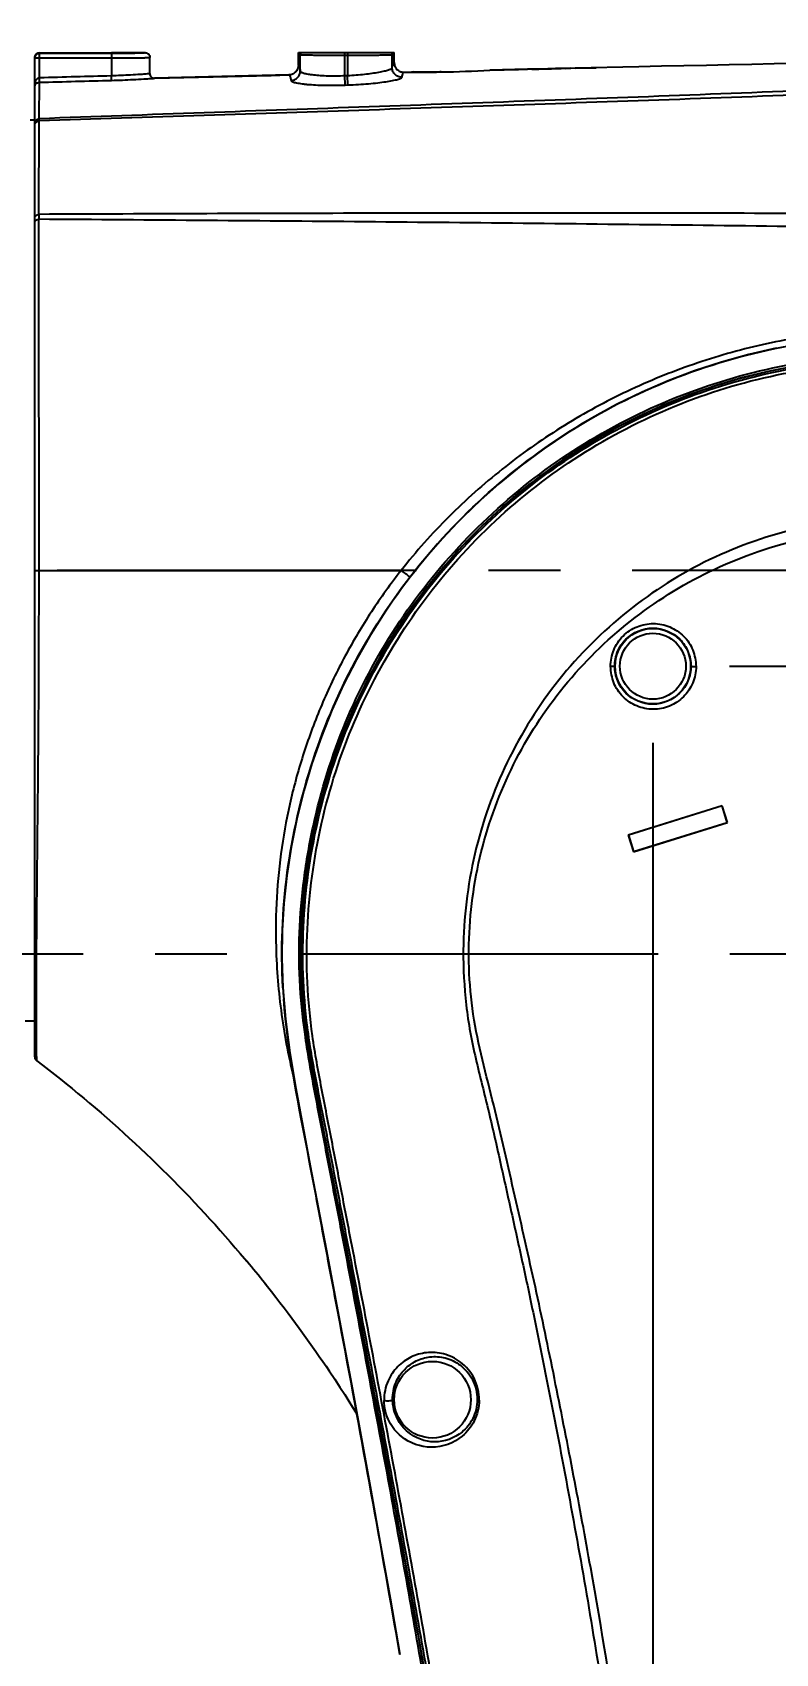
# Model space of a CAD drawing. Header units: millimetres. Extents: x 5828 to 6704, y 123 to 421.
# Drawn here: x 6404.94 to 6408.82, y 269.72 to 278.17 of the extents above; entities that cross this region are included whole.
import ezdxf

# ---------------------------------------------------------------- set-up
doc = ezdxf.new("R2010")
doc.units = ezdxf.units.MM
doc.linetypes.add('CENTER', pattern=[0.6, 0.375, -0.075, 0.075, -0.075])
for name, color, linetype in [('中心线', 7, 'Continuous'), ('外形图', 7, 'Continuous'), ('尺寸标注', 7, 'Continuous')]:
    doc.layers.add(name, color=color, linetype=linetype)
doc.styles.add('微软雅黑', font='msyh.ttc', dxfattribs={"height": 1.5})
doc.dimstyles.new('尺寸标注_1_20比例', dxfattribs={"dimtxt": 1.5, "dimasz": 1.25, "dimexe": 0.5, "dimexo": 0.4, "dimgap": 0.5, "dimtad": 1, "dimdec": 1, "dimlfac": 20, "dimdsep": 46, "dimtxsty": '微软雅黑', "dimcen": 0.09, "dimadec": 0, "dimazin": 0, "dimtp": 0.01, "dimtm": 0.01, "dimtfac": 1, "dimtdec": 1, "dimtofl": 0, "dimtmove": 0, "dimatfit": 3, "dimfxl": 1, "dimtolj": 1, "dimarcsym": 0})

# ---------------------------------------------------------------- blocks, each defined once
blk = doc.blocks.new('*D1082')
at = {"layer": 'Defpoints', "color": 0}
for p in [(6409.4545, 284.8229), (6409.4545, 280.4069), (6378.7066, 275.3693)]:
    blk.add_point(p, dxfattribs=at)
at = {"layer": '尺寸标注', "color": 0, "lineweight": -2}
for p, q in [((6378.7066, 275.7693), (6378.7066, 285.3229)), ((6409.4545, 280.8069), (6409.4545, 285.3229)), ((6379.9566, 284.8229), (6408.2045, 284.8229))]:
    blk.add_line(p, q, dxfattribs=at)
at = {"layer": '尺寸标注', "color": 0}
for points in [[(6379.9566, 285.0312), (6379.9566, 284.6146), (6378.7066, 284.8229)], [(6408.2045, 284.6146), (6408.2045, 285.0312), (6409.4545, 284.8229)]]:
    blk.add_solid(points, dxfattribs=at)
at = {"layer": '尺寸标注', "color": 0, "insert": (6394.0805, 286.0945), "char_height": 1.5, "attachment_point": 5, "style": '微软雅黑'}
blk.add_mtext('\\A1;\\A1;{\\fAlibaba PuHuiTi 3.0 55 Regular|b0|i0|c134|p18;615}', dxfattribs=at)
blk = doc.blocks.new('*D1084')
at = {"layer": 'Defpoints', "color": 0}
for p in [(6408.1795, 274.8693), (6410.7295, 274.8943), (6410.7295, 264.9978)]:
    blk.add_point(p, dxfattribs=at)
at = {"layer": '尺寸标注', "color": 0, "lineweight": -2}
for p, q in [((6408.1795, 274.4693), (6408.1795, 264.4978)), ((6410.7295, 274.4943), (6410.7295, 264.4978)), ((6406.9295, 264.9978), (6402.5311, 264.9978)), ((6411.9795, 264.9978), (6413.2295, 264.9978))]:
    blk.add_line(p, q, dxfattribs=at)
at = {"layer": '尺寸标注', "color": 0}
for points in [[(6406.9295, 264.7894), (6406.9295, 265.2061), (6408.1795, 264.9978)], [(6411.9795, 265.2061), (6411.9795, 264.7894), (6410.7295, 264.9978)]]:
    blk.add_solid(points, dxfattribs=at)
at = {"layer": '尺寸标注', "color": 0, "insert": (6403.9518, 266.2586), "char_height": 1.5, "attachment_point": 5, "style": '微软雅黑'}
blk.add_mtext('\\A1;\\A1;{\\fAlibaba PuHuiTi 3.0 55 Regular|b0|i0|c134|p18;51}', dxfattribs=at)
blk = doc.blocks.new('*D1086')
at = {"layer": 'Defpoints', "color": 0}
for p in [(6374.8045, 277.1443), (6410.7045, 221.4555), (6410.7045, 217.572)]:
    blk.add_point(p, dxfattribs=at)
at = {"layer": '尺寸标注', "color": 0, "lineweight": -2}
for p, q in [((6374.8045, 276.7443), (6374.8045, 217.072)), ((6410.7045, 221.0555), (6410.7045, 217.072)), ((6376.0545, 217.572), (6409.4545, 217.572))]:
    blk.add_line(p, q, dxfattribs=at)
at = {"layer": '尺寸标注', "color": 0}
for points in [[(6376.0545, 217.7803), (6376.0545, 217.3636), (6374.8045, 217.572)], [(6409.4545, 217.3636), (6409.4545, 217.7803), (6410.7045, 217.572)]]:
    blk.add_solid(points, dxfattribs=at)
at = {"layer": '尺寸标注', "color": 0, "insert": (6392.7545, 218.8436), "char_height": 1.5, "attachment_point": 5, "style": '微软雅黑'}
blk.add_mtext('\\A1;\\A1;{\\fAlibaba PuHuiTi 3.0 55 Regular|b0|i0|c134|p18;718}', dxfattribs=at)
blk = doc.blocks.new('*D1159')
at = {"layer": 'Defpoints', "color": 0}
for p in [(6409.4545, 280.4069), (6408.1795, 274.8693), (6409.4545, 268.6795)]:
    blk.add_point(p, dxfattribs=at)
at = {"layer": '尺寸标注', "color": 0, "lineweight": -2}
for p, q in [((6409.4545, 280.0069), (6409.4545, 268.1795)), ((6408.1795, 274.4693), (6408.1795, 268.1795)), ((6406.9295, 268.6795), (6400.3525, 268.6795)), ((6410.7045, 268.6795), (6411.9545, 268.6795))]:
    blk.add_line(p, q, dxfattribs=at)
at = {"layer": '尺寸标注', "color": 0}
for points in [[(6406.9295, 268.4712), (6406.9295, 268.8878), (6408.1795, 268.6795)], [(6410.7045, 268.8878), (6410.7045, 268.4712), (6409.4545, 268.6795)]]:
    blk.add_solid(points, dxfattribs=at)
at = {"layer": '尺寸标注', "color": 0, "insert": (6402.7069, 269.9552), "char_height": 1.5, "attachment_point": 5, "style": '微软雅黑'}
blk.add_mtext('\\A1;25.5', dxfattribs=at)
blk = doc.blocks.new('*D1160')
at = {"layer": 'Defpoints', "color": 0}
for p in [(6408.1795, 274.8693), (6409.8545, 273.3693), (6418.1306, 273.3693)]:
    blk.add_point(p, dxfattribs=at)
at = {"layer": '尺寸标注', "color": 0, "lineweight": -2}
for p, q in [((6418.1306, 276.1193), (6418.1306, 277.3693)), ((6408.5795, 274.8693), (6418.6306, 274.8693)), ((6410.2545, 273.3693), (6418.6306, 273.3693)), ((6418.1306, 272.1193), (6418.1306, 267.767))]:
    blk.add_line(p, q, dxfattribs=at)
at = {"layer": '尺寸标注', "color": 0}
for points in [[(6417.9223, 276.1193), (6418.339, 276.1193), (6418.1306, 274.8693)], [(6418.339, 272.1193), (6417.9223, 272.1193), (6418.1306, 273.3693)]]:
    blk.add_solid(points, dxfattribs=at)
at = {"layer": '尺寸标注', "color": 0, "insert": (6416.8555, 269.3182), "char_height": 1.5, "attachment_point": 5, "rotation": 90, "style": '微软雅黑'}
blk.add_mtext('\\A1;30', dxfattribs=at)

msp = doc.modelspace()

# ---------------------------------------------------------------- linework, layer by layer
at = {"layer": '中心线', "linetype": 'CENTER', "ltscale": 5}
for p, q in [((6415.9466, 275.3693), (6373.1881, 275.3693)), ((6403.3317, 273.3693), (6416.2365, 273.3693))]:
    msp.add_line(p, q, dxfattribs=at)
at = {"layer": '外形图', "linetype": 'ByBlock'}
for p, q in [((6404.9795, 277.9393), (6404.9795, 278.0676)), ((6404.9795, 278.0676), (6405.3545, 278.0676)), ((6404.9795, 278.0663), (6405.3545, 278.0663)), ((6405.3545, 278.0693), (6405.3545, 278.0676)), ((6405.3545, 278.0693), (6405.5295, 278.0693)), ((6405.3545, 278.0663), (6405.3545, 277.9495)), ((6406.3295, 278.0693), (6406.8295, 278.0693)), ((6406.3295, 278.0029), (6406.3295, 278.0693)), ((6406.3399, 277.9732), (6406.3399, 278.0589)), ((6406.5724, 277.9495), (6406.5724, 278.0693)), ((6406.5724, 278.0558), (6406.5866, 278.0558)), ((6406.5866, 278.0693), (6406.5866, 277.95)), ((6406.8191, 277.9903), (6406.8191, 278.0589)), ((6406.8295, 278.0172), (6406.8295, 278.0693)), ((6404.9545, 272.8318), (6404.9545, 278.0426)), ((6404.9545, 278.0413), (6405.3545, 278.0413)), ((6405.5545, 277.9604), (6405.5545, 278.0443)), ((6407.5258, 277.9822), (6407.3295, 277.9777)), ((6407.3295, 277.9777), (6407.4776, 277.9811)), ((6407.4776, 277.9811), (6407.5258, 277.9822)), ((6407.5477, 277.9823), (6407.5368, 277.9822)), ((6407.6498, 277.985), (6407.5477, 277.9827)), ((6407.5477, 277.9827), (6407.5817, 277.9834)), ((6407.5477, 277.9826), (6407.5477, 277.9823)), ((6407.5514, 277.9824), (6407.5477, 277.9823)), ((6407.5514, 277.9826), (6407.5514, 277.9824)), ((6407.5659, 277.9826), (6407.5514, 277.9824)), ((6407.5587, 277.9827), (6407.5696, 277.9829)), ((6407.5587, 277.9827), (6407.5587, 277.9825)), ((6407.5842, 277.983), (6407.5659, 277.9826)), ((6407.5696, 277.9829), (6407.5842, 277.9832)), ((6407.5696, 277.9829), (6407.5696, 277.9827)), ((6407.5817, 277.9834), (6407.6158, 277.9842)), ((6407.5842, 277.9832), (6407.6133, 277.9839)), ((6407.6133, 277.9836), (6407.5842, 277.983)), ((6407.5842, 277.9832), (6407.5842, 277.983)), ((6407.6133, 277.9839), (6407.6279, 277.9842)), ((6407.6316, 277.9841), (6407.6133, 277.9836)), ((6407.6133, 277.9839), (6407.6133, 277.9836)), ((6407.6158, 277.9842), (6407.6498, 277.985)), ((6407.6279, 277.9842), (6407.6389, 277.9845)), ((6407.6279, 277.9842), (6407.6279, 277.984)), ((6407.6462, 277.9845), (6407.6316, 277.9841)), ((6407.6389, 277.9845), (6407.6389, 277.9843)), ((6407.6462, 277.9848), (6407.6462, 277.9845)), ((6407.6498, 277.9846), (6407.6462, 277.9845)), ((6407.6607, 277.985), (6407.6498, 277.9846)), ((6407.6498, 277.9849), (6407.6498, 277.9846)), ((6407.7008, 277.9861), (6407.6717, 277.9855)), ((6407.6717, 277.9855), (6407.7008, 277.9861)), ((6407.7008, 277.9856), (6407.7008, 277.9861)), ((6407.7227, 277.9861), (6407.7008, 277.9856)), ((6407.7519, 277.9873), (6407.7227, 277.9866)), ((6407.7227, 277.9866), (6407.7519, 277.9873)), ((6407.7227, 277.9866), (6407.7227, 277.9861)), ((6407.7519, 277.9868), (6407.7519, 277.9873)), ((6407.7738, 277.9873), (6407.7519, 277.9868)), ((6408.1059, 277.9951), (6407.7738, 277.9878)), ((6407.7738, 277.9875), (6407.8831, 277.9899)), ((6407.8831, 277.9897), (6407.7738, 277.9873)), ((6407.7738, 277.9878), (6407.7738, 277.9873)), ((6407.8831, 277.9899), (6407.8831, 277.9897)), ((6404.9776, 277.7245), (6404.9788, 277.9143)), ((6405.3552, 277.9245), (6405.3545, 277.9495)), ((6405.5801, 277.9354), (6405.5792, 277.9354)), ((6406.2807, 277.9528), (6405.5801, 277.9354)), ((6405.5801, 277.9354), (6405.8086, 277.9412)), ((6405.8086, 277.9412), (6406.1879, 277.9506)), ((6406.1879, 277.9506), (6406.2807, 277.9528)), ((6406.5724, 277.9495), (6406.5866, 277.95)), ((6406.5742, 277.9), (6406.5724, 277.9495)), ((6406.5742, 277.9), (6406.5884, 277.9005)), ((6406.5884, 277.9005), (6406.5866, 277.95)), ((6406.8803, 277.9672), (6406.8795, 277.9672)), ((6406.9295, 277.9693), (6406.9205, 277.9669)), ((6406.9295, 277.9693), (6407.0745, 277.9693)), ((6407.0745, 277.9682), (6407.0745, 277.9693)), ((6404.9295, 277.7193), (6404.9545, 277.7193)), ((6404.9761, 277.2256), (6404.977, 277.7133)), ((6404.9767, 275.3693), (6406.8664, 275.3693)), ((6408.541, 274.1414), (6408.051, 273.9884)), ((6408.5408, 274.1408), (6408.0516, 273.9881)), ((6408.5408, 274.1408), (6408.541, 274.1414)), ((6408.5675, 274.0552), (6408.5408, 274.1408)), ((6408.568, 274.0549), (6408.541, 274.1414)), ((6408.078, 273.9019), (6408.568, 274.0549)), ((6408.0783, 273.9025), (6408.5675, 274.0552)), ((6408.5675, 274.0552), (6408.568, 274.0549)), ((6408.0516, 273.9881), (6408.051, 273.9884)), ((6408.051, 273.9884), (6408.078, 273.9019)), ((6408.0516, 273.9881), (6408.0783, 273.9025)), ((6408.0783, 273.9025), (6408.078, 273.9019)), ((6406.2493, 273.1919), (6406.2491, 273.195)), ((6404.9045, 273.0193), (6404.9545, 273.0193)), ((6406.0266, 271.8067), (6406.0609, 271.7661)), ((6406.49, 271.1954), (6406.5193, 271.1514)), ((6406.5193, 271.1514), (6406.5464, 271.1101)), ((6406.5464, 271.1101), (6406.5713, 271.0717)), ((6406.5713, 271.0717), (6406.5933, 271.0372)), ((6406.5933, 271.0372), (6406.6128, 271.006)), ((6406.8594, 269.7151), (6406.8502, 269.7682))]:
    msp.add_line(p, q, dxfattribs=at)
for points in [[(6408.8233, 276.5273), (6408.6793, 276.4946), (6408.537, 276.4553), (6408.3967, 276.4095), (6408.2586, 276.3573), (6408.1231, 276.2988), (6407.9903, 276.2341), (6407.8605, 276.1632), (6407.7338, 276.0863), (6407.6105, 276.0035), (6407.4909, 275.9149), (6407.3753, 275.8209), (6407.2642, 275.7216), (6407.1577, 275.6173), (6407.0563, 275.5083), (6406.9601, 275.3951), (6406.8695, 275.2779), (6406.7847, 275.157), (6406.7057, 275.0326), (6406.6326, 274.9049), (6406.5655, 274.774), (6406.5045, 274.6399), (6406.4496, 274.5028), (6406.4007, 274.3624), (6406.358, 274.2188), (6406.3218, 274.0727), (6406.2923, 273.9255), (6406.2697, 273.7787), (6406.2543, 273.6339), (6406.2457, 273.4911), (6406.2438, 273.3454), (6406.2492, 273.1919)], [(6408.9304, 276.4363), (6408.7891, 276.4087), (6408.6492, 276.3745), (6408.511, 276.3339), (6408.3748, 276.2868), (6408.2409, 276.2335), (6408.1095, 276.174), (6407.9809, 276.1085), (6407.8554, 276.037), (6407.7333, 275.9598), (6407.6149, 275.877), (6407.5004, 275.7888), (6407.39, 275.6953), (6407.2842, 275.5969), (6407.183, 275.4938), (6407.0869, 275.3862), (6406.9959, 275.2744), (6406.9102, 275.1585), (6406.83, 275.0388), (6406.7554, 274.9155), (6406.6866, 274.7889), (6406.6239, 274.6594), (6406.5673, 274.5273), (6406.5169, 274.3929), (6406.4725, 274.2558), (6406.4344, 274.1159), (6406.4025, 273.9733), (6406.3774, 273.8295), (6406.3593, 273.6863), (6406.348, 273.5458), (6406.3429, 273.4073), (6406.344, 273.2677)], [(6406.344, 273.2677), (6406.3519, 273.1238), (6406.3678, 272.9726), (6406.3922, 272.814), (6406.4225, 272.6484), (6406.4911, 272.2943)], [(6406.2492, 273.1919), (6406.2629, 273.0279), (6406.2853, 272.853), (6406.3157, 272.667), (6406.3523, 272.4703), (6406.392, 272.2631), (6406.4331, 272.0462), (6406.4756, 271.8208), (6406.5196, 271.5878), (6406.565, 271.3469), (6406.6114, 271.0976), (6406.6589, 270.8395), (6406.7075, 270.5723), (6406.7572, 270.2955), (6406.8081, 270.0089), (6406.8593, 269.7151)], [(6404.9644, 272.8118), (6404.995, 272.7885), (6405.0261, 272.7645), (6405.0571, 272.7403), (6405.088, 272.7159), (6405.1187, 272.6913), (6405.1492, 272.6665), (6405.1797, 272.6416), (6405.21, 272.6164), (6405.2401, 272.5911), (6405.2702, 272.5656), (6405.3001, 272.5399), (6405.3298, 272.514), (6405.3594, 272.4879), (6405.3889, 272.4616), (6405.4182, 272.4351), (6405.4474, 272.4085), (6405.4765, 272.3817), (6405.5054, 272.3546), (6405.5342, 272.3274), (6405.5628, 272.3), (6405.5913, 272.2725), (6405.6196, 272.2447), (6405.6478, 272.2167), (6405.6759, 272.1886), (6405.7038, 272.1603), (6405.7315, 272.1318), (6405.7591, 272.1032), (6405.7866, 272.0743), (6405.8139, 272.0453), (6405.841, 272.016), (6405.868, 271.9866), (6405.8949, 271.9571), (6405.9216, 271.9273), (6405.9481, 271.8974), (6405.9745, 271.8673), (6406.0006, 271.837), (6406.0266, 271.8067)], [(6406.4911, 272.2943), (6406.6081, 271.6879), (6406.6518, 271.4604), (6406.6979, 271.2173), (6406.7471, 270.9563), (6406.7996, 270.6747), (6406.8559, 270.3689), (6406.9164, 270.0343), (6406.9817, 269.6649), (6407.0526, 269.2526), (6407.1299, 268.7861), (6407.2144, 268.2491), (6407.3072, 267.6163), (6407.4088, 266.8484), (6407.4999, 266.0469), (6407.5691, 265.2967), (6407.6206, 264.562)], [(6406.1544, 271.6518), (6406.1888, 271.6086), (6406.2116, 271.5794), (6406.2338, 271.5508), (6406.2553, 271.5228), (6406.276, 271.4955), (6406.296, 271.4689), (6406.3152, 271.443), (6406.3338, 271.4177), (6406.3519, 271.3929), (6406.3695, 271.3686), (6406.3867, 271.3445), (6406.4038, 271.3204), (6406.421, 271.2959), (6406.4387, 271.2704), (6406.4567, 271.2443), (6406.474, 271.219), (6406.49, 271.1954)], [(6406.6128, 271.006), (6406.6314, 270.9762), (6406.6347, 270.9708)]]:
    msp.add_lwpolyline(points, dxfattribs=at)
for centre, radius in [((6408.1795, 274.8693), 0.1969), ((6408.1795, 274.8693), 0.1719), ((6407.0295, 271.0443), 0.2)]:
    msp.add_circle(centre, radius, dxfattribs=at)
for centre, radius, start, end in [((6406.39, 278.0589), 0.0501, 167.98629, 179.96591), ((6406.7689, 278.0589), 0.0501, 0.03409, 12.01371), ((6426.4478, -558.3464), 836.5426, 90.9980647, 91.2563555), ((6406.9255, 285.3762), 7.4095, 271.15193, 273.12526), ((6407.5269, 277.6946), 0.2875, 89.48291, 90.20948), ((6407.5477, 276.1729), 1.8093, 90.34426, 90.57518), ((6407.5511, 277.5314), 0.4512, 89.96721, 90.43016), ((6407.5965, 274.7524), 3.2305, 90.67178, 90.80111), ((6407.7462, 274.7754), 3.211, 91.78523, 91.91541), ((6407.667, 277.5273), 0.4579, 92.14641, 92.60296), ((6407.7317, 276.1646), 1.8217, 92.00134, 92.23083), ((6407.6838, 277.6909), 0.2948, 92.35354, 93.06299), ((6405.5795, 277.9604), 0.025, 179.99998, 271.45099), ((6406.9451, 284.4795), 6.5126, 269.42978, 271.13799), ((6407.1062, 277.2693), 0.7, 92.59662, 93.68076), ((6407.4053, 277.1544), 2.4302, 178.32006, 178.92566), ((6404.112, 271.8166), 4.4954, 51.46989, 52.21468), ((6409.4022, 273.3608), 3.0595, 181.42729, 181.74401), ((6409.3652, 273.3596), 3.0226, 181.74193, 182.781), ((6409.6045, 273.3916), 3.3612, 183.40672, 184.37786), ((6404.9795, 272.8318), 0.025, 180, 232.83927), ((6400.819, 267.3778), 6.8362, 38.69709, 39.93463), ((6400.8183, 267.3773), 6.8371, 38.53586, 38.69712)]:
    msp.add_arc(centre, radius, start, end, dxfattribs=at)
msp.add_ellipse((6404.9795, 278.0426), major_axis=(0, -0.025), ratio=0.999848, start_param=3.141593, end_param=4.712389, dxfattribs=at)
for points, knots in [([(6404.9545, 278.0413), (6404.9545, 278.0445), (6404.9558, 278.0511), (6404.9614, 278.0594), (6404.9697, 278.065), (6404.9762, 278.0663), (6404.9795, 278.0663)], [0, 0, 0, 0, 0.249982, 0.499975, 0.749982, 1, 1, 1, 1]), ([(6405.3545, 278.0663), (6405.3618, 278.0663), (6405.3764, 278.0663), (6405.3983, 278.0663), (6405.4165, 278.0665), (6405.4311, 278.0666), (6405.4421, 278.0667), (6405.453, 278.0668), (6405.4639, 278.0669), (6405.4749, 278.0671), (6405.484, 278.0673), (6405.4913, 278.0674), (6405.4968, 278.0675), (6405.5022, 278.0677), (6405.5068, 278.0678), (6405.5104, 278.0679), (6405.5132, 278.068), (6405.5159, 278.0681), (6405.5187, 278.0683), (6405.5209, 278.0684), (6405.5227, 278.0685), (6405.5241, 278.0686), (6405.5255, 278.0687), (6405.5266, 278.0688), (6405.5275, 278.0689), (6405.5282, 278.0689), (6405.5288, 278.069), (6405.5292, 278.0691), (6405.5294, 278.0692), (6405.5295, 278.0693)], [0, 0, 0, 0, 0.125004, 0.250009, 0.375013, 0.437516, 0.500018, 0.56252, 0.625022, 0.687525, 0.750027, 0.781278, 0.812529, 0.84378, 0.875031, 0.890657, 0.906282, 0.921908, 0.937534, 0.953159, 0.960972, 0.968785, 0.976597, 0.98441, 0.988316, 0.992223, 0.996129, 0.998081, 1, 1, 1, 1]), ([(6405.5295, 278.0693), (6405.5327, 278.0693), (6405.5393, 278.068), (6405.5476, 278.0625), (6405.5532, 278.0541), (6405.5545, 278.0476), (6405.5545, 278.0443)], [0, 0, 0, 0, 0.249983, 0.499996, 0.750002, 1, 1, 1, 1]), ([(6406.3295, 278.0693), (6406.3304, 278.0685), (6406.3338, 278.065), (6406.3373, 278.0615), (6406.3399, 278.0589)], [0, 0, 0, 0, 0.249613, 1, 1, 1, 1]), ([(6406.3399, 278.0589), (6406.34, 278.0589), (6406.3401, 278.0588), (6406.3404, 278.0587), (6406.3409, 278.0587), (6406.3417, 278.0586), (6406.3431, 278.0584), (6406.3452, 278.0583), (6406.3479, 278.0581), (6406.351, 278.058), (6406.3547, 278.0578), (6406.3607, 278.0576), (6406.3693, 278.0574), (6406.3811, 278.0572), (6406.3947, 278.0569), (6406.41, 278.0567), (6406.4267, 278.0565), (6406.4449, 278.0563), (6406.4642, 278.0561), (6406.4919, 278.056), (6406.5281, 278.0558), (6406.5574, 278.0558), (6406.5724, 278.0558)], [0, 0, 0, 0, 0.000793, 0.002147, 0.004077, 0.006588, 0.013347, 0.022415, 0.033773, 0.047403, 0.063284, 0.081385, 0.124031, 0.174891, 0.233513, 0.299362, 0.371765, 0.450035, 0.533467, 0.621322, 0.807198, 1, 1, 1, 1]), ([(6406.5866, 278.0558), (6406.6016, 278.0558), (6406.6309, 278.0558), (6406.6671, 278.056), (6406.6948, 278.0561), (6406.7142, 278.0563), (6406.7323, 278.0565), (6406.7491, 278.0567), (6406.7643, 278.0569), (6406.7779, 278.0572), (6406.7897, 278.0574), (6406.7983, 278.0576), (6406.8043, 278.0578), (6406.8079, 278.058), (6406.8111, 278.0581), (6406.8137, 278.0583), (6406.8158, 278.0584), (6406.8173, 278.0586), (6406.8181, 278.0587), (6406.8186, 278.0587), (6406.8189, 278.0588), (6406.819, 278.0589), (6406.8191, 278.0589)], [0, 0, 0, 0, 0.192802, 0.378789, 0.466738, 0.550251, 0.628557, 0.700933, 0.766729, 0.825308, 0.8761, 0.918672, 0.936746, 0.95261, 0.96623, 0.977584, 0.986651, 0.993412, 0.995923, 0.997854, 0.999208, 1, 1, 1, 1]), ([(6406.8191, 278.0589), (6406.8217, 278.0615), (6406.8251, 278.065), (6406.8286, 278.0685), (6406.8295, 278.0693)], [0, 0, 0, 0, 0.750387, 1, 1, 1, 1]), ([(6411.893, 277.9752), (6411.6039, 277.9611), (6411.0258, 277.9338), (6410.159, 277.8961), (6409.2929, 277.8614), (6408.4276, 277.8291), (6407.5633, 277.7988), (6406.7001, 277.7697), (6405.8381, 277.7413), (6405.2639, 277.7226), (6404.977, 277.7133)], [0, 0, 0, 0, 0.125462, 0.250829, 0.376079, 0.501194, 0.62616, 0.750962, 0.875584, 1, 1, 1, 1]), ([(6411.8881, 278.0025), (6411.5994, 277.9877), (6411.022, 277.9591), (6410.1561, 277.9197), (6409.2908, 277.8833), (6408.4263, 277.8494), (6407.5626, 277.8172), (6406.7, 277.7861), (6405.8384, 277.7554), (6405.2644, 277.7348), (6404.9776, 277.7245)], [0, 0, 0, 0, 0.125422, 0.250754, 0.375978, 0.501077, 0.626041, 0.750858, 0.875517, 1, 1, 1, 1]), ([(6405.3545, 278.0413), (6405.3628, 278.0413), (6405.3795, 278.0413), (6405.4045, 278.0414), (6405.4254, 278.0415), (6405.442, 278.0416), (6405.4545, 278.0417), (6405.4671, 278.0418), (6405.4796, 278.0419), (6405.49, 278.0421), (6405.4983, 278.0422), (6405.5046, 278.0423), (6405.5108, 278.0424), (6405.5171, 278.0425), (6405.5233, 278.0427), (6405.5285, 278.0428), (6405.5327, 278.0429), (6405.5358, 278.043), (6405.539, 278.0431), (6405.5421, 278.0433), (6405.5447, 278.0434), (6405.5468, 278.0435), (6405.5483, 278.0436), (6405.5496, 278.0436), (6405.5507, 278.0437), (6405.5514, 278.0438), (6405.5522, 278.0439), (6405.5529, 278.0439), (6405.5534, 278.044), (6405.5538, 278.0441), (6405.5541, 278.0441), (6405.5544, 278.0442), (6405.5545, 278.0443)], [0, 0, 0, 0, 0.125006, 0.250012, 0.375019, 0.437522, 0.500025, 0.562528, 0.625031, 0.687534, 0.718786, 0.750037, 0.781289, 0.81254, 0.843792, 0.875043, 0.890669, 0.906295, 0.921921, 0.937546, 0.953172, 0.960985, 0.968798, 0.976611, 0.980517, 0.984424, 0.98833, 0.992236, 0.99419, 0.996143, 0.998096, 1, 1, 1, 1]), ([(6406.3295, 278.0028), (6406.3295, 277.9964), (6406.3275, 277.9867), (6406.3216, 277.9753), (6406.3155, 277.9677), (6406.3081, 277.9614), (6406.2968, 277.9552), (6406.2871, 277.953), (6406.2807, 277.9528)], [0, 0, 0, 0, 0.24907, 0.374589, 0.499873, 0.625194, 0.750807, 1, 1, 1, 1]), ([(6406.2914, 277.9235), (6406.2978, 277.9237), (6406.3106, 277.9266), (6406.3266, 277.9377), (6406.3374, 277.954), (6406.3399, 277.9669), (6406.3399, 277.9732)], [0, 0, 0, 0, 0.250497, 0.500774, 0.7506, 1, 1, 1, 1]), ([(6406.3295, 278.0028), (6406.3306, 278.0029), (6406.3318, 278.0015), (6406.3328, 277.9999), (6406.3337, 277.9981), (6406.3348, 277.9952), (6406.3361, 277.991), (6406.3374, 277.9859), (6406.3387, 277.9798), (6406.3395, 277.9755), (6406.3399, 277.9732)], [0, 0, 0, 0, 0.099093, 0.137313, 0.181858, 0.290685, 0.4266, 0.59003, 0.781146, 1, 1, 1, 1]), ([(6406.3399, 277.9732), (6406.3401, 277.9722), (6406.3411, 277.9706), (6406.343, 277.969), (6406.3461, 277.967), (6406.3513, 277.9647), (6406.3592, 277.9621), (6406.369, 277.9596), (6406.3808, 277.9573), (6406.3943, 277.9552), (6406.4156, 277.9525), (6406.4457, 277.9499), (6406.4852, 277.9482), (6406.5279, 277.948), (6406.5574, 277.9488), (6406.5724, 277.9495)], [0, 0, 0, 0, 0.013084, 0.021806, 0.032323, 0.05917, 0.094046, 0.13691, 0.187524, 0.245526, 0.310456, 0.458838, 0.627464, 0.810141, 1, 1, 1, 1]), ([(6406.5866, 277.95), (6406.6016, 277.9507), (6406.6311, 277.9525), (6406.6739, 277.9563), (6406.7133, 277.9612), (6406.7433, 277.966), (6406.7645, 277.9701), (6406.7781, 277.9731), (6406.7898, 277.9761), (6406.7997, 277.979), (6406.8076, 277.9819), (6406.8128, 277.9844), (6406.8159, 277.9863), (6406.8179, 277.9879), (6406.8189, 277.9894), (6406.8191, 277.9903)], [0, 0, 0, 0, 0.189335, 0.371562, 0.539981, 0.688548, 0.753725, 0.81206, 0.86306, 0.906317, 0.94153, 0.968565, 0.979069, 0.987666, 1, 1, 1, 1]), ([(6406.8191, 277.9903), (6406.8195, 277.9924), (6406.8203, 277.9963), (6406.8216, 278.0017), (6406.8229, 278.0063), (6406.8241, 278.0102), (6406.8253, 278.0128), (6406.8262, 278.0145), (6406.8272, 278.016), (6406.8284, 278.0172), (6406.8295, 278.0172)], [0, 0, 0, 0, 0.215076, 0.403435, 0.565126, 0.700342, 0.809559, 0.854749, 0.89395, 1, 1, 1, 1]), ([(6406.8705, 277.9405), (6406.8672, 277.9404), (6406.8605, 277.9409), (6406.8477, 277.9445), (6406.8333, 277.9536), (6406.8237, 277.9677), (6406.8198, 277.9804), (6406.8191, 277.987), (6406.8191, 277.9903)], [0, 0, 0, 0, 0.125496, 0.250997, 0.500613, 0.749865, 0.874969, 1, 1, 1, 1]), ([(6406.8295, 278.0172), (6406.8295, 278.0107), (6406.8315, 278.0008), (6406.8376, 277.9893), (6406.8439, 277.9816), (6406.8515, 277.9754), (6406.8631, 277.9692), (6406.873, 277.9672), (6406.8795, 277.9672)], [0, 0, 0, 0, 0.249104, 0.374709, 0.500066, 0.625419, 0.750972, 1, 1, 1, 1]), ([(6404.9545, 277.8915), (6404.9545, 277.8939), (6404.9546, 277.8974), (6404.9551, 277.9022), (6404.9559, 277.9081), (6404.9574, 277.9145), (6404.9598, 277.9212), (6404.9621, 277.9262), (6404.9651, 277.9308), (6404.9682, 277.9343), (6404.9712, 277.9367), (6404.9733, 277.9379), (6404.9751, 277.9386), (6404.9763, 277.9389), (6404.9773, 277.9391), (6404.9779, 277.9392), (6404.9784, 277.9393), (6404.9787, 277.9393), (6404.9791, 277.9393), (6404.9794, 277.9394), (6404.9795, 277.9394)], [0, 0, 0, 0, 0.121375, 0.182106, 0.242891, 0.425706, 0.517757, 0.610489, 0.704289, 0.799796, 0.848604, 0.898245, 0.923421, 0.948805, 0.961565, 0.974357, 0.980763, 0.987177, 0.993597, 1, 1, 1, 1]), ([(6404.9545, 277.8915), (6404.9545, 277.8938), (6404.9553, 277.8986), (6404.959, 277.9055), (6404.9649, 277.9105), (6404.9718, 277.9136), (6404.9763, 277.9143), (6404.9788, 277.9144)], [0, 0, 0, 0, 0.184708, 0.386295, 0.634773, 0.797456, 1, 1, 1, 1]), ([(6404.9788, 277.9143), (6404.9789, 277.9145), (6404.9789, 277.9147), (6404.979, 277.9152), (6404.979, 277.9159), (6404.9791, 277.9167), (6404.9791, 277.9177), (6404.9792, 277.919), (6404.9792, 277.9206), (6404.9793, 277.9221), (6404.9793, 277.9242), (6404.9794, 277.9268), (6404.9794, 277.93), (6404.9794, 277.9341), (6404.9795, 277.9373), (6404.9795, 277.9393)], [0, 0, 0, 0, 0.015575, 0.031198, 0.062448, 0.093699, 0.124951, 0.187454, 0.249957, 0.312461, 0.374965, 0.499972, 0.624978, 0.749986, 1, 1, 1, 1]), ([(6405.3545, 277.9495), (6405.3712, 277.95), (6405.4045, 277.9512), (6405.4546, 277.9537), (6405.4962, 277.9562), (6405.5254, 277.9582), (6405.542, 277.9595), (6405.5503, 277.9601), (6405.5545, 277.9604)], [0, 0, 0, 0, 0.25, 0.499999, 0.749999, 0.874999, 0.9375, 1, 1, 1, 1]), ([(6405.3552, 277.9245), (6405.3927, 277.9255), (6405.449, 277.9277), (6405.5146, 277.9312), (6405.552, 277.9335), (6405.5708, 277.9348), (6405.5801, 277.9354)], [0, 0, 0, 0, 0.499996, 0.749997, 0.874999, 1, 1, 1, 1]), ([(6406.2807, 277.9528), (6406.2818, 277.9529), (6406.283, 277.9516), (6406.284, 277.95), (6406.285, 277.9481), (6406.2861, 277.9453), (6406.2875, 277.9411), (6406.2888, 277.936), (6406.2901, 277.9301), (6406.291, 277.9258), (6406.2914, 277.9235)], [0, 0, 0, 0, 0.099542, 0.137851, 0.182445, 0.291302, 0.427178, 0.59049, 0.781412, 1, 1, 1, 1]), ([(6406.2914, 277.9235), (6406.2916, 277.9224), (6406.293, 277.9208), (6406.2953, 277.9193), (6406.2979, 277.9179), (6406.3012, 277.9166), (6406.3067, 277.9147), (6406.3152, 277.9124), (6406.3273, 277.91), (6406.3417, 277.9077), (6406.3582, 277.9055), (6406.3842, 277.9029), (6406.4207, 277.9004), (6406.4686, 277.8987), (6406.5204, 277.8985), (6406.556, 277.8993), (6406.5742, 277.9)], [0, 0, 0, 0, 0.011481, 0.019701, 0.029863, 0.04206, 0.056339, 0.091181, 0.13423, 0.185162, 0.243565, 0.308896, 0.458006, 0.627107, 0.810022, 1, 1, 1, 1]), ([(6406.5884, 277.9005), (6406.6066, 277.9012), (6406.6422, 277.9029), (6406.6939, 277.9068), (6406.7417, 277.9116), (6406.7837, 277.917), (6406.8144, 277.9221), (6406.8349, 277.9264), (6406.8469, 277.9293), (6406.8554, 277.9318), (6406.8609, 277.9338), (6406.8641, 277.9352), (6406.8667, 277.9365), (6406.8686, 277.9379), (6406.8699, 277.9391), (6406.8704, 277.9401), (6406.8705, 277.9405)], [0, 0, 0, 0, 0.189829, 0.372714, 0.541924, 0.691283, 0.815322, 0.866403, 0.909578, 0.944489, 0.95878, 0.970946, 0.981012, 0.989057, 0.995252, 1, 1, 1, 1]), ([(6406.8705, 277.9405), (6406.8712, 277.9443), (6406.8723, 277.9496), (6406.874, 277.9561), (6406.8752, 277.9598), (6406.8764, 277.9628), (6406.8777, 277.965), (6406.8789, 277.9665), (6406.8799, 277.9671), (6406.8803, 277.9672)], [0, 0, 0, 0, 0.395617, 0.555544, 0.690385, 0.800546, 0.886937, 0.951668, 1, 1, 1, 1]), ([(6406.9245, 277.9669), (6406.9268, 277.9673), (6406.9362, 277.9687), (6406.9458, 277.9693), (6406.9529, 277.9693)], [0, 0, 0, 0, 0.251233, 1, 1, 1, 1]), ([(6406.9529, 277.9693), (6406.9553, 277.9693), (6406.9647, 277.9691), (6406.974, 277.9681), (6406.981, 277.967)], [0, 0, 0, 0, 0.249293, 1, 1, 1, 1]), ([(6404.9545, 277.7007), (6404.9545, 277.7037), (6404.9557, 277.7097), (6404.9608, 277.7174), (6404.9684, 277.7227), (6404.9745, 277.7242), (6404.9776, 277.7245)], [0, 0, 0, 0, 0.244628, 0.492322, 0.744446, 1, 1, 1, 1]), ([(6404.977, 277.7133), (6404.977, 277.7144), (6404.9772, 277.7181), (6404.9774, 277.7218), (6404.9776, 277.7245)], [0, 0, 0, 0, 0.290688, 1, 1, 1, 1]), ([(6404.9545, 277.6915), (6404.9545, 277.6942), (6404.9557, 277.6997), (6404.9607, 277.7067), (6404.9681, 277.7116), (6404.974, 277.7131), (6404.977, 277.7133)], [0, 0, 0, 0, 0.23586, 0.479853, 0.735429, 1, 1, 1, 1]), ([(6404.9545, 277.2082), (6404.9545, 277.2092), (6404.9548, 277.2114), (6404.9564, 277.2156), (6404.9606, 277.2203), (6404.9677, 277.2241), (6404.9732, 277.2254), (6404.9761, 277.2256)], [0, 0, 0, 0, 0.104932, 0.213109, 0.447292, 0.712015, 1, 1, 1, 1]), ([(6412.0286, 277.2057), (6411.7331, 277.2096), (6411.1425, 277.2164), (6410.2571, 277.2238), (6409.3729, 277.2289), (6408.4902, 277.2319), (6407.609, 277.2327), (6406.4378, 277.2314), (6405.5604, 277.2284), (6404.9761, 277.2256)], [0, 0, 0, 0, 0.125708, 0.251262, 0.376637, 0.501811, 0.626761, 0.751461, 1, 1, 1, 1]), ([(6404.9545, 277.1868), (6404.9545, 277.1876), (6404.9548, 277.1892), (6404.956, 277.1915), (6404.9579, 277.1937), (6404.9615, 277.1963), (6404.9675, 277.1988), (6404.9727, 277.1997), (6404.9755, 277.2)], [0, 0, 0, 0, 0.08875, 0.183864, 0.289896, 0.40904, 0.685335, 1, 1, 1, 1]), ([(6404.9767, 275.3693), (6404.9767, 275.5299), (6404.9765, 276.1401), (6404.976, 276.7503), (6404.9755, 277.2)], [0, 0, 0, 0, 0.263125, 1, 1, 1, 1]), ([(6412.0457, 277.1091), (6411.7493, 277.1153), (6411.1568, 277.127), (6410.2688, 277.1422), (6409.3821, 277.1556), (6408.497, 277.1674), (6407.6136, 277.1775), (6406.44, 277.1892), (6405.5608, 277.1961), (6404.9755, 277.2)], [0, 0, 0, 0, 0.125785, 0.251406, 0.376833, 0.502035, 0.626982, 0.751645, 1, 1, 1, 1]), ([(6412.0528, 275.3693), (6411.9768, 275.4678), (6411.8134, 275.6562), (6411.5378, 275.9087), (6411.235, 276.1276), (6410.9091, 276.3097), (6410.5646, 276.4527), (6410.2062, 276.5551), (6409.8385, 276.6157), (6409.4661, 276.6344), (6409.0937, 276.6113), (6408.7258, 276.5469), (6408.3669, 276.4423), (6408.0215, 276.2988), (6407.694, 276.1181), (6407.3886, 275.9021), (6407.1095, 275.6532), (6406.9435, 275.4669), (6406.8664, 275.3693)], [0, 0, 0, 0, 0.062572, 0.125123, 0.187636, 0.250094, 0.312493, 0.374846, 0.437187, 0.499558, 0.561992, 0.6245, 0.687064, 0.749654, 0.812244, 0.874832, 0.937421, 1, 1, 1, 1]), ([(6406.2491, 273.195), (6406.2258, 273.5924), (6406.3092, 274.2033), (6406.6292, 274.9379), (6407.0817, 275.6004), (6407.8664, 276.2537), (6409.0268, 276.6384), (6410.2471, 276.5717), (6411.1764, 276.1477), (6411.7849, 275.625), (6412.1597, 275.152), (6412.4412, 274.6186), (6412.5582, 274.2332), (6412.5979, 274.0373)], [0, 0, 0, 0, 0.124788, 0.187458, 0.250129, 0.374938, 0.499731, 0.624526, 0.749323, 0.811992, 0.874662, 0.937335, 1, 1, 1, 1]), ([(6407.6046, 264.5744), (6407.5828, 264.9506), (6407.5249, 265.7024), (6407.4017, 266.8264), (6407.2511, 267.9469), (6407.0759, 269.0635), (6406.8828, 270.1766), (6406.7111, 271.1021), (6406.5881, 271.7492), (6406.517, 272.1187), (6406.4639, 272.3959), (6406.4099, 272.6729), (6406.361, 272.9507), (6406.332, 273.2316), (6406.3323, 273.5143), (6406.36, 273.7958), (6406.4286, 274.1661), (6406.5738, 274.6161), (6406.8457, 275.1145), (6407.2044, 275.556), (6407.6363, 275.9273), (6408.1279, 276.2151), (6408.6635, 276.4087), (6409.41, 276.5325), (6410.3659, 276.4284), (6411.2221, 275.9938), (6411.7775, 275.4846), (6412.1165, 275.0322), (6412.371, 274.5285), (6412.4787, 274.1671), (6412.5142, 273.9833)], [0, 0, 0, 0, 0.062594, 0.125191, 0.187776, 0.250346, 0.312895, 0.375414, 0.406669, 0.422294, 0.437916, 0.453541, 0.46916, 0.484757, 0.500373, 0.516026, 0.531671, 0.562858, 0.594091, 0.625439, 0.656822, 0.688184, 0.719529, 0.750865, 0.81326, 0.875568, 0.906716, 0.937796, 0.968921, 1, 1, 1, 1]), ([(6406.3436, 273.2846), (6406.3341, 273.6641), (6406.4556, 274.434), (6407.0403, 275.4404), (6407.9478, 276.1713), (6409.0578, 276.5275), (6410.2218, 276.4584), (6411.2832, 275.9756), (6412.0984, 275.1442), (6412.4068, 274.4277), (6412.4898, 274.0572)], [0, 0, 0, 0, 0.124933, 0.249878, 0.37486, 0.499893, 0.624978, 0.750045, 0.875042, 1, 1, 1, 1]), ([(6407.6216, 264.729), (6407.5745, 265.4702), (6407.4643, 266.5799), (6407.2602, 268.0514), (6407.0849, 269.1519), (6406.8923, 270.2495), (6406.7218, 271.1623), (6406.5991, 271.8006), (6406.5287, 272.1653), (6406.4761, 272.4389), (6406.4215, 272.712), (6406.3563, 273.0776), (6406.3417, 273.5442), (6406.4226, 274.0975), (6406.6016, 274.6276), (6406.8726, 275.1172), (6407.3434, 275.693), (6408.1148, 276.2407), (6409.2098, 276.5287), (6410.3363, 276.4121), (6411.3507, 275.9082), (6412.1221, 275.0805), (6412.4108, 274.3796), (6412.4873, 274.0181)], [0, 0, 0, 0, 0.125258, 0.187895, 0.250533, 0.31317, 0.375808, 0.407127, 0.422786, 0.438446, 0.454105, 0.469763, 0.501041, 0.53232, 0.5636, 0.594879, 0.626159, 0.688468, 0.750774, 0.813081, 0.87539, 0.937694, 1, 1, 1, 1]), ([(6407.6383, 264.73), (6407.5905, 265.4667), (6407.4819, 266.5696), (6407.2806, 268.0326), (6407.1076, 269.1268), (6406.9171, 270.2182), (6406.7477, 271.1259), (6406.6263, 271.7608), (6406.5561, 272.1234), (6406.5039, 272.3954), (6406.4504, 272.6675), (6406.3992, 272.9409), (6406.3727, 273.2187), (6406.3729, 273.5904), (6406.434, 274.0532), (6406.6068, 274.5857), (6406.8719, 275.079), (6407.3368, 275.6608), (6408.1045, 276.2168), (6409.2003, 276.5115), (6410.3292, 276.3958), (6411.3436, 275.8881), (6412.1108, 275.0552), (6412.3949, 274.352), (6412.4688, 273.99)], [0, 0, 0, 0, 0.124758, 0.187153, 0.249557, 0.311961, 0.374378, 0.40559, 0.421207, 0.436792, 0.452395, 0.468074, 0.483765, 0.499476, 0.530831, 0.562197, 0.593569, 0.624945, 0.687487, 0.750031, 0.81257, 0.875079, 0.937551, 1, 1, 1, 1]), ([(6412.2546, 264.2642), (6412.2611, 264.4333), (6412.2645, 264.7719), (6412.2736, 265.2797), (6412.2729, 265.7876), (6412.2661, 266.4648), (6412.2508, 267.3114), (6412.2086, 268.3265), (6412.1513, 269.3409), (6412.076, 270.3541), (6412.0002, 271.1974), (6411.9293, 271.871), (6411.8708, 272.3756), (6411.8213, 272.796), (6411.7775, 273.1318), (6411.7425, 273.3833), (6411.7109, 273.6352), (6411.6696, 273.886), (6411.5968, 274.13), (6411.4668, 274.4427), (6411.2405, 274.8039), (6410.8795, 275.1653), (6410.4479, 275.4384), (6409.9663, 275.609), (6409.4584, 275.6675), (6408.9504, 275.6107), (6408.4678, 275.4425), (6408.0357, 275.1701), (6407.6742, 274.8093), (6407.4029, 274.3765), (6407.2318, 273.8953), (6407.1919, 273.5564), (6407.1904, 273.3874)], [0, 0, 0, 0, 0.03127, 0.062545, 0.093822, 0.1251, 0.187661, 0.250224, 0.312788, 0.375353, 0.437917, 0.469198, 0.500479, 0.531756, 0.547395, 0.563033, 0.578669, 0.594303, 0.609937, 0.625572, 0.65678, 0.687973, 0.719162, 0.750362, 0.781577, 0.812796, 0.844003, 0.875195, 0.906377, 0.937568, 0.968781, 1, 1, 1, 1]), ([(6408.4542, 264.3576), (6408.4469, 264.682), (6408.4192, 265.3307), (6408.3552, 266.3026), (6408.2669, 267.2731), (6408.1523, 268.241), (6408.0166, 269.2062), (6407.8858, 270.0079), (6407.7668, 270.6466), (6407.6728, 271.1245), (6407.5744, 271.6015), (6407.484, 271.9971), (6407.4125, 272.3136), (6407.3577, 272.5507), (6407.2957, 272.7859), (6407.2244, 273.1025), (6407.2061, 273.5113), (6407.2902, 273.9939), (6407.4798, 274.4461), (6407.8549, 274.9773), (6408.5294, 275.4675), (6409.3476, 275.6264), (6409.9929, 275.5406), (6410.6044, 275.3185), (6411.257, 274.8005), (6411.55, 274.1986), (6411.6236, 273.8849)], [0, 0, 0, 0, 0.062605, 0.125248, 0.187914, 0.250592, 0.313273, 0.375948, 0.407282, 0.43861, 0.469931, 0.501241, 0.516893, 0.532541, 0.548184, 0.563826, 0.595089, 0.626365, 0.657628, 0.688869, 0.75099, 0.813178, 0.844453, 0.875711, 0.937833, 1, 1, 1, 1]), ([(6404.9545, 275.3684), (6404.9546, 275.3685), (6404.9548, 275.3685), (6404.9551, 275.3686), (6404.9555, 275.3686), (6404.9559, 275.3687), (6404.9565, 275.3688), (6404.9574, 275.3688), (6404.9586, 275.3689), (6404.96, 275.369), (6404.9614, 275.369), (6404.9632, 275.3691), (6404.9655, 275.3692), (6404.9683, 275.3692), (6404.9711, 275.3693), (6404.9739, 275.3693), (6404.9757, 275.3693), (6404.9767, 275.3693)], [0, 0, 0, 0, 0.015355, 0.030972, 0.046601, 0.06223, 0.093489, 0.124748, 0.187265, 0.249783, 0.312301, 0.374819, 0.499855, 0.624891, 0.749927, 0.874964, 1, 1, 1, 1]), ([(6404.9644, 272.8118), (6404.9644, 272.8118), (6404.9644, 272.8119), (6404.9644, 272.8119), (6404.9644, 272.812), (6404.9644, 272.8121), (6404.9644, 272.8123), (6404.9644, 272.8127), (6404.9644, 272.8131), (6404.9644, 272.8136), (6404.9644, 272.8143), (6404.9644, 272.8153), (6404.9643, 272.8169), (6404.9643, 272.819), (6404.9643, 272.8215), (6404.9643, 272.8244), (6404.9643, 272.8277), (6404.9642, 272.8328), (6404.9642, 272.8402), (6404.9641, 272.8502), (6404.964, 272.8616), (6404.9639, 272.8746), (6404.9638, 272.889), (6404.9637, 272.9049), (6404.9636, 272.9291), (6404.9634, 272.9631), (6404.9633, 273.0082), (6404.9631, 273.059), (6404.963, 273.1154), (6404.9631, 273.1772), (6404.9632, 273.2442), (6404.9634, 273.3164), (6404.964, 273.4222), (6404.965, 273.566), (6404.9666, 273.7514), (6404.9686, 273.9524), (6404.9707, 274.1671), (6404.9728, 274.3934), (6404.9746, 274.6292), (6404.9756, 274.8305), (6404.9761, 274.9944), (6404.9765, 275.1607), (6404.9767, 275.2858), (6404.9767, 275.3693)], [0, 0, 0, 0, 0.000005, 0.000019, 0.000043, 0.000077, 0.000174, 0.000308, 0.000481, 0.000693, 0.000942, 0.001229, 0.001916, 0.002754, 0.003741, 0.004877, 0.006161, 0.007593, 0.010899, 0.014792, 0.01927, 0.024332, 0.029979, 0.036209, 0.043022, 0.058384, 0.076034, 0.095924, 0.117993, 0.142176, 0.168409, 0.196631, 0.22678, 0.292602, 0.365303, 0.444185, 0.528399, 0.617166, 0.709697, 0.804967, 0.853301, 0.901981, 1, 1, 1, 1]), ([(6406.8664, 275.3693), (6406.8114, 275.2992), (6406.7073, 275.1545), (6406.5705, 274.9251), (6406.4545, 274.6853), (6406.3603, 274.4372), (6406.2885, 274.183), (6406.2396, 273.9249), (6406.2133, 273.6648), (6406.2106, 273.491), (6406.213, 273.4043)], [0, 0, 0, 0, 0.126482, 0.252805, 0.378813, 0.504332, 0.629213, 0.753387, 0.876915, 1, 1, 1, 1]), ([(6407.9585, 274.8681), (6407.9585, 274.8972), (6407.9701, 274.9561), (6408.0199, 275.0305), (6408.0944, 275.0802), (6408.1821, 275.0975), (6408.2696, 275.0799), (6408.3434, 275.0301), (6408.3941, 274.9559), (6408.4027, 274.897), (6408.4048, 274.868)], [0, 0, 0, 0, 0.125319, 0.250652, 0.375778, 0.500618, 0.625283, 0.749946, 0.87476, 1, 1, 1, 1]), ([(6407.9805, 274.8693), (6407.9805, 274.8952), (6407.9909, 274.9476), (6408.0488, 275.0349), (6408.1794, 275.0902), (6408.3097, 275.0345), (6408.3673, 274.9474), (6408.3777, 274.8952), (6408.3777, 274.8693)], [0, 0, 0, 0, 0.126489, 0.25296, 0.500629, 0.747652, 0.873689, 1, 1, 1, 1]), ([(6407.9805, 274.8693), (6407.9803, 274.8688), (6407.9775, 274.8691), (6407.9737, 274.8682), (6407.9665, 274.8682), (6407.9614, 274.8681), (6407.9585, 274.8681)], [0, 0, 0, 0, 0.072393, 0.283799, 0.615545, 1, 1, 1, 1]), ([(6408.4048, 274.868), (6408.4048, 274.8389), (6408.3931, 274.78), (6408.3432, 274.7057), (6408.2687, 274.6562), (6408.1811, 274.639), (6408.0937, 274.6566), (6408.02, 274.7062), (6407.9694, 274.7803), (6407.9607, 274.839), (6407.9585, 274.8681)], [0, 0, 0, 0, 0.125342, 0.250746, 0.376003, 0.500921, 0.625525, 0.750038, 0.874746, 1, 1, 1, 1]), ([(6408.3777, 274.8693), (6408.3776, 274.8434), (6408.3671, 274.791), (6408.309, 274.7039), (6408.1785, 274.649), (6408.0486, 274.7045), (6407.991, 274.7913), (6407.9805, 274.8435), (6407.9805, 274.8693)], [0, 0, 0, 0, 0.126663, 0.253415, 0.501238, 0.747793, 0.873662, 1, 1, 1, 1]), ([(6408.3777, 274.8693), (6408.3779, 274.8687), (6408.3817, 274.8691), (6408.3865, 274.868), (6408.3954, 274.8681), (6408.4015, 274.868), (6408.4048, 274.868)], [0, 0, 0, 0, 0.077557, 0.304943, 0.643467, 1, 1, 1, 1]), ([(6406.213, 273.4043), (6406.2145, 273.3456), (6406.221, 273.2282), (6406.2405, 273.0528), (6406.2695, 272.8783), (6406.2951, 272.763), (6406.3094, 272.7056)], [0, 0, 0, 0, 0.24935, 0.498879, 0.748967, 1, 1, 1, 1]), ([(6407.1904, 273.3874), (6407.1896, 273.2924), (6407.1969, 273.1495), (6407.2248, 272.9614), (6407.2647, 272.7755), (6407.3245, 272.5457), (6407.3865, 272.2674), (6407.4483, 271.9891), (6407.51, 271.7107), (6407.5689, 271.4317), (6407.644, 271.0588), (6407.7338, 270.5919), (6407.8684, 269.8429), (6408.0129, 268.9025), (6408.1607, 267.7705), (6408.2772, 266.6349), (6408.3613, 265.4969), (6408.3991, 264.7372), (6408.4113, 264.3573)], [0, 0, 0, 0, 0.031235, 0.046852, 0.062462, 0.093677, 0.124902, 0.156135, 0.187373, 0.218617, 0.249866, 0.312376, 0.374896, 0.499953, 0.625014, 0.750059, 0.875065, 1, 1, 1, 1]), ([(6407.5691, 265.2969), (6407.5151, 265.9622), (6407.4034, 266.9578), (6407.2128, 268.2792), (6407.0524, 269.2678), (6406.9075, 270.0898), (6406.7866, 270.7465), (6406.6942, 271.2387), (6406.6001, 271.7307), (6406.5209, 272.1404), (6406.4575, 272.4683), (6406.4092, 272.7144), (6406.3659, 272.9619), (6406.3503, 273.1291), (6406.3462, 273.213)], [0, 0, 0, 0, 0.249859, 0.374814, 0.499777, 0.624749, 0.687238, 0.74973, 0.812221, 0.874719, 0.905965, 0.937231, 0.968582, 1, 1, 1, 1]), ([(6406.8502, 269.7682), (6406.8014, 270.049), (6406.7015, 270.6102), (6406.5724, 271.3109), (6406.4659, 271.871), (6406.3616, 272.4308), (6406.2748, 272.851), (6406.2531, 273.135)], [0, 0, 0, 0, 0.250035, 0.500069, 0.625087, 0.750104, 1, 1, 1, 1]), ([(6407.2732, 271.0419), (6407.2737, 271.0809), (6407.2554, 271.1579), (6407.1834, 271.2437), (6407.0917, 271.288), (6406.9993, 271.2945), (6406.9152, 271.2705), (6406.8437, 271.2198), (6406.7899, 271.1417), (6406.7764, 271.0757), (6406.7767, 271.0406)], [0, 0, 0, 0, 0.150467, 0.291759, 0.418388, 0.533277, 0.641617, 0.749415, 0.864872, 1, 1, 1, 1]), ([(6406.8214, 271.0443), (6406.821, 271.0757), (6406.8327, 271.1345), (6406.8798, 271.2045), (6406.9427, 271.2502), (6407.0171, 271.2721), (6407.0995, 271.2666), (6407.1818, 271.2268), (6407.2467, 271.1494), (6407.2631, 271.0797), (6407.2628, 271.0443)], [0, 0, 0, 0, 0.135168, 0.249774, 0.356474, 0.463783, 0.578022, 0.704794, 0.847402, 1, 1, 1, 1]), ([(6406.7767, 271.0406), (6406.7848, 271.0384), (6406.7984, 271.0381), (6406.8119, 271.0401), (6406.8208, 271.0417), (6406.8214, 271.0443)], [0, 0, 0, 0, 0.550096, 0.825872, 1, 1, 1, 1]), ([(6407.2731, 271.0419), (6407.2728, 271.0046), (6407.2554, 270.9331), (6407.1746, 270.8304), (6407.0255, 270.7751), (6406.8769, 270.8292), (6406.7953, 270.93), (6406.7769, 271.0024), (6406.7767, 271.0406)], [0, 0, 0, 0, 0.146295, 0.277516, 0.501621, 0.719579, 0.849791, 1, 1, 1, 1]), ([(6407.2628, 271.0443), (6407.2626, 271.0106), (6407.2471, 270.9461), (6407.1748, 270.8542), (6407.0417, 270.8054), (6406.9103, 270.855), (6406.8381, 270.9452), (6406.8219, 271.01), (6406.8214, 271.0443)], [0, 0, 0, 0, 0.148097, 0.279858, 0.502727, 0.718911, 0.848837, 1, 1, 1, 1]), ([(6407.2731, 271.0419), (6407.2708, 271.0421), (6407.2677, 271.0428), (6407.2633, 271.0432), (6407.2628, 271.0443)], [0, 0, 0, 0, 0.667403, 1, 1, 1, 1])]:
    msp.add_open_spline(points, degree=3, knots=knots, dxfattribs=at)
for points in [[(6404.9788, 277.9143), (6405.1043, 277.9178), (6405.2297, 277.9212), (6405.3552, 277.9245)], [(6404.9795, 277.9393), (6405.1045, 277.9428), (6405.2295, 277.9462), (6405.3545, 277.9495)]]:
    msp.add_open_spline(points, degree=3, dxfattribs=at)

# ---------------------------------------------------------------- dimensions: what is measured, and where the dimension line sits
at = {"layer": '尺寸标注'}
for base, p1, p2, picture, middle in [((6409.4545, 284.8229), (6378.7066, 275.3693), (6409.4545, 280.4069), '*D1082', (6394.0805, 286.0945)), ((6410.7045, 217.572), (6374.8045, 277.1443), (6410.7045, 221.4555), '*D1086', (6392.7545, 218.8436))]:
    dim = msp.add_linear_dim(base=base, p1=p1, p2=p2, text='\\A1;{\\fAlibaba PuHuiTi 3.0 55 Regular|b0|i0|c134|p18;<>}', dimstyle='尺寸标注_1_20比例', dxfattribs=at)
    dim.commit()
    dim.dimension.update_dxf_attribs({"geometry": picture, "text_midpoint": middle})
dim = msp.add_linear_dim(base=(6409.4545, 268.6795), p1=(6408.1795, 274.8693), p2=(6409.4545, 280.4069), dimstyle='尺寸标注_1_20比例', dxfattribs=at)
dim.commit()
dim.dimension.update_dxf_attribs({"geometry": '*D1159', "text_midpoint": (6402.7069, 268.6795), "dimtype": 160})
dim = msp.add_linear_dim(base=(6418.1306, 273.3693), p1=(6408.1795, 274.8693), p2=(6409.8545, 273.3693), angle=90, dimstyle='尺寸标注_1_20比例', dxfattribs=at)
dim.commit()
dim.dimension.update_dxf_attribs({"geometry": '*D1160', "text_midpoint": (6416.8555, 269.3182)})
dim = msp.add_linear_dim(base=(6410.7295, 264.9978), p1=(6408.1795, 274.8693), p2=(6410.7295, 274.8943), text='\\A1;{\\fAlibaba PuHuiTi 3.0 55 Regular|b0|i0|c134|p18;<>}', dimstyle='尺寸标注_1_20比例', dxfattribs=at)
dim.commit()
dim.dimension.update_dxf_attribs({"geometry": '*D1084', "text_midpoint": (6403.9518, 264.9978), "dimtype": 160})

doc.saveas('drawing.dxf')
